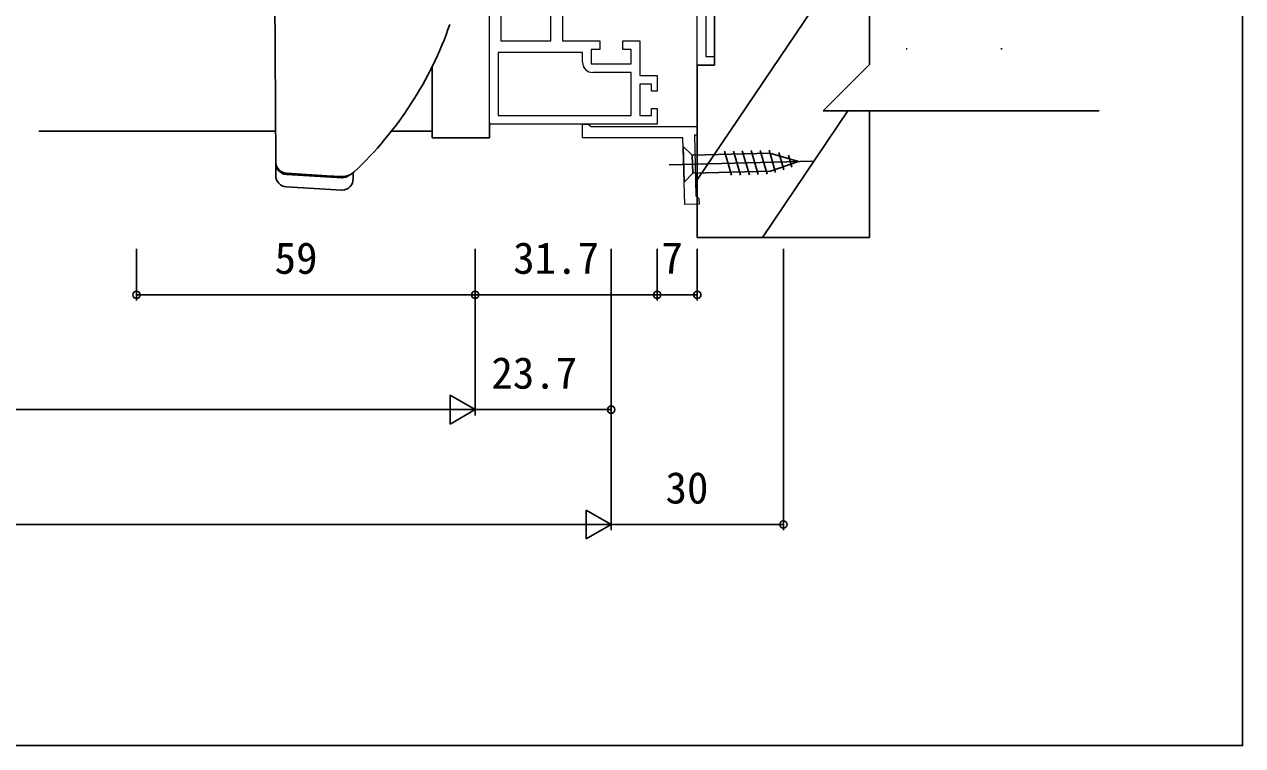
# Model space of a CAD drawing. Units: millimetres, scale not verified. Extents: x -437 to 438, y -331 to 329.
# Drawn here: x 225.9 to 438.1, y -331.2 to -205.6 of the extents above; entities that cross this region are included whole.
import ezdxf
from ezdxf.enums import TextEntityAlignment as Align

# ---------------------------------------------------------------- set-up
doc = ezdxf.new("R2010")
doc.units = ezdxf.units.MM
doc.header["$LTSCALE"] = 2
doc.layers.add('0-2_YKK_11', color=7, linetype='Continuous', lineweight=18)
for name, color, linetype in [('0-4_YKK_12', 2, 'Continuous'), ('0-5_YKK_13', 4, 'Continuous'), ('0-7_YKK_D', 6, 'Continuous'), ('0-8_YKK_ZWAK', 7, 'Continuous'), ('0-9_YSS_K', 3, 'Continuous'), ('0-A_YSS_KE', 3, 'Continuous')]:
    doc.layers.add(name, color=color, linetype=linetype)
doc.styles.add('ＭＳ ゴシック', font='')
doc.styles.get('ＭＳ ゴシック').set_extended_font_data('MS Gothic')

msp = doc.modelspace()

# ---------------------------------------------------------------- linework, layer by layer
at = {"layer": '0-2_YKK_11', "color": 211}
msp.add_line((336.099, -223), (306.899, -223), dxfattribs=at)
for points in [[(306.899, -223), (306.899, -190)], [(319.599, -190), (319.599, -208.5), (326.099, -208.5), (326.099, -210), (324.599, -210), (324.599, -212.5), (331.599, -212.5), (331.599, -210), (330.099, -210), (330.099, -208.5), (333.099, -208.5), (333.099, -214.5), (336.099, -214.5), (336.099, -217.25), (335.099, -217.25), (335.099, -216), (333.099, -216), (333.099, -221.5), (335.099, -221.5), (335.099, -220.25), (336.099, -220.25), (336.099, -223)], [(308.899, -204), (308.899, -208.5), (317.599, -208.5), (317.599, -194.101)], [(323.099, -212.2), (323.099, -210.5), (308.399, -210.5), (308.399, -221.5)], [(308.399, -221.5), (331.599, -221.5), (331.599, -214), (324.899, -214)]]:
    msp.add_lwpolyline(points, dxfattribs=at)
at = {"layer": '0-2_YKK_11', "color": 4}
msp.add_lwpolyline([(344.6, -192.7), (344.6, -211.2), (346.1, -211.2), (346.1, -212.7), (343.1, -212.7), (343.1, -192.7)], dxfattribs=at)
at = {"layer": '0-2_YKK_11', "color": 211}
msp.add_lwpolyline([(324.6, -223.4), (343.1, -223.4), (343.1, -224.9), (342.588, -224.9), (342.861, -235.449), (343.374, -235.936), (343.4, -236.935), (340.9, -237), (340.6, -225.4), (323.1, -225.4), (323.1, -223), (324.11, -223)], close=True, dxfattribs=at)
msp.add_arc((324.899, -212.2), 1.8, 180.00001, 269.99999, dxfattribs=at)
at = {"layer": '0-4_YKK_12'}
for p, q in [((269.627, -224.2), (228.398, -224.2)), ((289.836, -224.2), (296.9, -224.2))]:
    msp.add_line(p, q, dxfattribs=at)
at = {"layer": '0-5_YKK_13'}
for p, q in [((269.437, -184.5), (269.653, -229.538)), ((299.775, -206.226), (299.773, -206.232)), ((296.9, -225.4), (296.9, -212.999)), ((306.9, -225.4), (306.9, -222.7)), ((306.9, -225.4), (296.9, -225.4)), ((340.639, -226.903), (342.228, -228.413)), ((342.228, -228.413), (355.758, -228.063)), ((347.831, -227.718), (349.064, -231.887)), ((349.383, -227.678), (350.617, -231.847)), ((350.936, -227.637), (352.169, -231.807)), ((352.488, -227.597), (353.722, -231.767)), ((354.04, -227.557), (355.274, -231.727)), ((355.593, -227.517), (356.75, -231.43)), ((360.712, -229.485), (355.758, -228.063)), ((357.278, -227.927), (358.17, -230.941)), ((358.988, -228.418), (359.59, -230.453)), ((269.653, -229.531), (269.653, -229.692)), ((269.653, -229.538), (269.653, -229.692)), ((269.653, -229.692), (269.653, -231.915)), ((283.317, -231.315), (283.313, -231.318)), ((283.32, -231.311), (283.317, -231.315)), ((338.22, -230.067), (363.212, -229.421)), ((342.309, -231.512), (355.838, -231.162)), ((360.712, -229.485), (355.838, -231.162)), ((360.712, -229.485), (355.838, -231.162)), ((271.53, -231.537), (271.53, -231.536)), ((271.536, -231.747), (271.574, -231.75)), ((281.076, -232.121), (281.076, -232.121)), ((283.153, -232.496), (283.153, -231.457))]:
    msp.add_line(p, q, dxfattribs=at)
for points in [[(340.639, -226.903), (340.799, -233.101), (342.309, -231.512), (342.228, -228.413)], [(271.53, -231.536), (271.388, -231.522), (271.246, -231.498), (271.107, -231.464), (270.97, -231.42), (270.837, -231.366), (270.708, -231.303), (270.585, -231.23), (270.466, -231.149), (270.354, -231.06), (270.248, -230.963), (270.15, -230.859), (270.059, -230.747), (269.976, -230.63), (269.903, -230.507), (269.837, -230.379), (269.784, -230.246)], [(283.313, -231.318), (283.045, -231.541), (282.755, -231.729), (282.445, -231.883), (282.115, -232.001), (281.776, -232.08), (281.43, -232.119), (281.079, -232.118)], [(281.076, -232.121), (278.562, -231.967), (271.53, -231.537)], [(271.574, -231.75), (273.57, -231.87), (278.35, -232.158)], [(278.35, -232.158), (280.346, -232.281), (281.153, -232.33)], [(283.025, -231.552), (282.677, -231.775), (282.297, -231.941), (281.9, -232.059), (281.49, -232.118), (281.076, -232.121)], [(281.153, -232.33), (281.159, -232.33), (281.268, -232.323)], [(281.275, -234.493), (281.153, -234.5), (271.53, -233.911)]]:
    msp.add_lwpolyline(points, dxfattribs=at)
for centre, radius, start, end in [((239.525, -184.643), 64, 313.1812, 340.86823), ((271.651, -229.536), 1.998, 180.04335, 266.55079), ((271.653, -229.751), 2, 180, 266.6605), ((271.653, -231.915), 2, 180, 266.5), ((281.153, -230.327), 2, 273.32286, 307.57296), ((281.153, -232.496), 2, 273.5, 0)]:
    msp.add_arc(centre, radius, start, end, dxfattribs=at)
at = {"layer": '0-7_YKK_D'}
for p, q in [((245.4, -244.7), (245.4, -253.7)), ((304.399, -244.7), (304.399, -273.7)), ((304.399, -244.7), (304.399, -273.7)), ((304.399, -244.7), (304.399, -253.7)), ((304.399, -244.7), (304.399, -253.7)), ((328.099, -244.7), (328.099, -293.7)), ((328.099, -244.7), (328.099, -273.7)), ((328.099, -244.7), (328.099, -293.7)), ((336.099, -244.7), (336.099, -253.7)), ((336.099, -244.7), (336.099, -253.7)), ((343.1, -244.7), (343.1, -253.7)), ((358.1, -244.7), (358.1, -293.7)), ((304.399, -252.7), (245.4, -252.7)), ((304.399, -252.7), (336.099, -252.7)), ((336.099, -252.7), (343.1, -252.7)), ((304.399, -272.7), (300.069, -270.2)), ((300.069, -270.2), (300.069, -275.2)), ((-0.6, -272.7), (299.399, -272.7)), ((304.399, -272.7), (295.739, -272.7)), ((304.399, -272.7), (300.069, -275.2)), ((304.399, -272.7), (328.099, -272.7)), ((328.099, -292.7), (323.769, -290.2)), ((323.769, -290.2), (323.769, -295.2)), ((-24.3, -292.7), (323.099, -292.7)), ((328.099, -292.7), (319.439, -292.7)), ((328.099, -292.7), (323.769, -295.2)), ((358.1, -292.7), (328.099, -292.7))]:
    msp.add_line(p, q, dxfattribs=at)
for centre in [(245.4, -252.7), (304.399, -252.7), (304.399, -252.7), (336.099, -252.7), (336.099, -252.7), (343.1, -252.7), (328.099, -272.7), (358.1, -292.7)]:
    msp.add_circle(centre, 0.637, dxfattribs=at)
at = {"layer": '0-8_YKK_ZWAK'}
msp.add_lwpolyline([(-436.9, -331.2), (438.1, -331.2), (438.1, 293.8)], dxfattribs=at)
at = {"layer": '0-9_YSS_K'}
for p, q in [((370.1, -192.7), (343.1, -232.7)), ((379.471, -209.903), (379.671, -209.903)), ((396.001, -209.903), (396.201, -209.903)), ((369.297, -220.7), (354.447, -242.7))]:
    msp.add_line(p, q, dxfattribs=at)
at = {"layer": '0-A_YSS_KE'}
for p, q in [((346.1, -212.7), (346.1, -192.7)), ((343.1, -212.7), (343.1, -242.7)), ((343.1, -212.7), (346.1, -212.7)), ((365, -220.7), (373.1, -220.7)), ((373.1, -242.7), (373.1, -220.7)), ((373.1, -220.7), (413.1, -220.7)), ((343.1, -242.7), (373.1, -242.7))]:
    msp.add_line(p, q, dxfattribs=at)
msp.add_lwpolyline([(365, -220.7), (373.1, -212.6), (373.1, -192.7)], dxfattribs=at)

# ---------------------------------------------------------------- texts
at = {"layer": '0-7_YKK_D', "style": 'ＭＳ ゴシック'}
for s, p in [('59', (269.466, -250.7)), ('31.7', (311.023, -250.7)), ('7', (336.851, -250.7)), ('23.7', (307.225, -270.7)), ('30', (337.56, -290.7))]:
    msp.add_text(s, height=5.499, dxfattribs=at).set_placement(p, align=Align.BOTTOM_LEFT)

doc.saveas('drawing.dxf')
